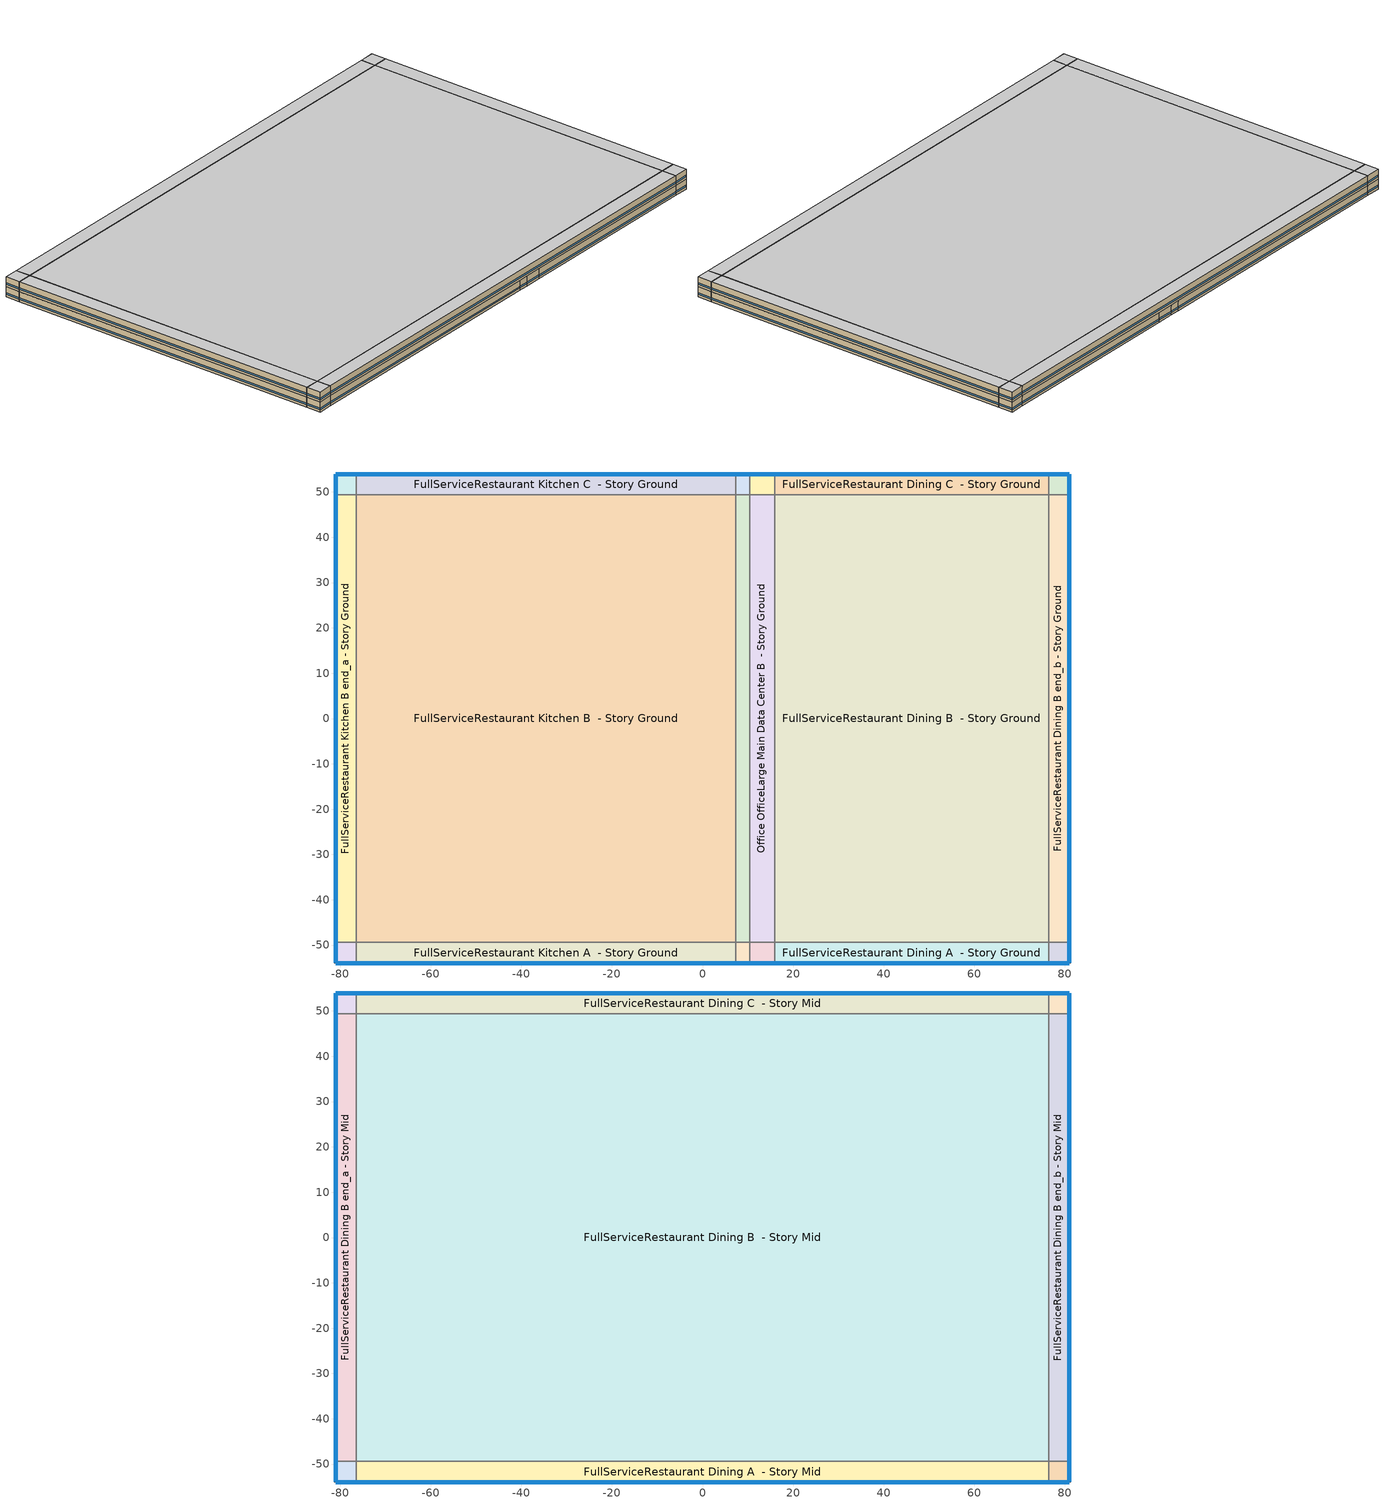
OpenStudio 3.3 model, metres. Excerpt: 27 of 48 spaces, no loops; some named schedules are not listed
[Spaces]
FullServiceRestaurant Kitchen A end_a - Story Ground
 floor ground: -80.94,-53.96 -80.94,-49.39 -76.37,-49.39 -76.37,-53.96 z0
 wall outside: -80.94,-49.39 -80.94,-53.96 -76.37,-53.96 z0:3.05
 wall to FullServiceRestaurant Kitchen B end_a - Story Ground: -76.37,-49.39 -80.94,-49.39 z0:3.05
 wall to FullServiceRestaurant Kitchen A  - Story Ground: -76.37,-53.96 -76.37,-49.39 z0:3.05
 window: -80.94,-49.41 -80.94,-53.93 / -80.91,-53.96 -76.39,-53.96 z0.76:1.22
 ceiling adiabatic (Typical Interior Ceiling): -76.37,-53.96 -76.37,-49.39 -80.94,-49.39 -80.94,-53.96 z3.05
FullServiceRestaurant Kitchen B end_a - Story Ground
 floor ground: -80.94,-49.39 -80.94,49.39 -76.37,49.39 -76.37,-49.39 z0
 wall outside: -80.94,49.39 -80.94,-49.39 z0:3.05
 wall to FullServiceRestaurant Kitchen C end_a - Story Ground: -76.37,49.39 -80.94,49.39 z0:3.05
 wall to FullServiceRestaurant Kitchen B  - Story Ground: -76.37,-49.39 -76.37,49.39 z0:3.05
 window: -80.94,49.36 -80.94,-49.36 z0.76:1.22
 ceiling adiabatic (Typical Interior Ceiling): -76.37,-49.39 -76.37,49.39 -80.94,49.39 -80.94,-49.39 z3.05
FullServiceRestaurant Kitchen C end_a - Story Ground
 floor ground: -80.94,49.39 -80.94,53.96 -76.37,53.96 -76.37,49.39 z0
 wall outside: -76.37,53.96 -80.94,53.96 -80.94,49.39 z0:3.05
 wall to FullServiceRestaurant Kitchen C  - Story Ground: -76.37,49.39 -76.37,53.96 z0:3.05
 window: -76.39,53.96 -80.91,53.96 / -80.94,53.93 -80.94,49.41 z0.76:1.22
 ceiling adiabatic (Typical Interior Ceiling): -76.37,49.39 -76.37,53.96 -80.94,53.96 -80.94,49.39 z3.05
FullServiceRestaurant Kitchen A  - Story Ground
 floor ground: -76.37,-53.96 -76.37,-49.39 7.38,-49.39 7.38,-53.96 z0
 wall outside: -76.37,-53.96 7.38,-53.96 z0:3.05
 wall to FullServiceRestaurant Kitchen B  - Story Ground: 7.38,-49.39 -76.37,-49.39 z0:3.05
 wall to Office OfficeLarge Data Center A  - Story Ground: 7.38,-53.96 7.38,-49.39 z0:3.05
 window: -76.34,-53.96 7.36,-53.96 z0.76:1.22
 ceiling adiabatic (Typical Interior Ceiling): 7.38,-53.96 7.38,-49.39 -76.37,-49.39 -76.37,-53.96 z3.05
FullServiceRestaurant Kitchen B  - Story Ground
 floor ground: -76.37,-49.39 -76.37,49.39 7.38,49.39 7.38,-49.39 z0
 wall to FullServiceRestaurant Kitchen C  - Story Ground: 7.38,49.39 -76.37,49.39 z0:3.05
 wall to Office OfficeLarge Data Center B  - Story Ground: 7.38,-49.39 7.38,49.39 z0:3.05
 ceiling adiabatic (Typical Interior Ceiling): 7.38,-49.39 7.38,49.39 -76.37,49.39 -76.37,-49.39 z3.05
FullServiceRestaurant Kitchen C  - Story Ground
 floor ground: -76.37,49.39 -76.37,53.96 7.38,53.96 7.38,49.39 z0
 wall outside: 7.38,53.96 -76.37,53.96 z0:3.05
 wall to Office OfficeLarge Data Center C  - Story Ground: 7.38,49.39 7.38,53.96 z0:3.05
 window: 7.36,53.96 -76.34,53.96 z0.76:1.22
 ceiling adiabatic (Typical Interior Ceiling): 7.38,49.39 7.38,53.96 -76.37,53.96 -76.37,49.39 z3.05
Office OfficeLarge Data Center A  - Story Ground
 floor ground: 7.38,-53.96 7.38,-49.39 10.43,-49.39 10.43,-53.96 z0
 wall outside: 7.38,-53.96 10.43,-53.96 z0:3.05
 wall to Office OfficeLarge Data Center B  - Story Ground: 10.43,-49.39 7.38,-49.39 z0:3.05
 wall to Office OfficeLarge Main Data Center A  - Story Ground: 10.43,-53.96 10.43,-49.39 z0:3.05
 window: 7.41,-53.96 10.4,-53.96 z0.76:1.23
 ceiling adiabatic (Typical Interior Ceiling): 10.43,-53.96 10.43,-49.39 7.38,-49.39 7.38,-53.96 z3.05
Office OfficeLarge Data Center B  - Story Ground
 floor ground: 7.38,-49.39 7.38,49.39 10.43,49.39 10.43,-49.39 z0
 wall to Office OfficeLarge Data Center C  - Story Ground: 10.43,49.39 7.38,49.39 z0:3.05
 wall to Office OfficeLarge Main Data Center B  - Story Ground: 10.43,-49.39 10.43,49.39 z0:3.05
 ceiling adiabatic (Typical Interior Ceiling): 10.43,-49.39 10.43,49.39 7.38,49.39 7.38,-49.39 z3.05
Office OfficeLarge Data Center C  - Story Ground
 floor ground: 7.38,49.39 7.38,53.96 10.43,53.96 10.43,49.39 z0
 wall outside: 10.43,53.96 7.38,53.96 z0:3.05
 wall to Office OfficeLarge Main Data Center C  - Story Ground: 10.43,49.39 10.43,53.96 z0:3.05
 window: 10.4,53.96 7.41,53.96 z0.76:1.23
 ceiling adiabatic (Typical Interior Ceiling): 10.43,49.39 10.43,53.96 7.38,53.96 7.38,49.39 z3.05
Office OfficeLarge Main Data Center A  - Story Ground
 floor ground: 10.43,-53.96 10.43,-49.39 15.9,-49.39 15.9,-53.96 z0
 wall outside: 10.43,-53.96 15.9,-53.96 z0:3.05
 wall to Office OfficeLarge Main Data Center B  - Story Ground: 15.9,-49.39 10.43,-49.39 z0:3.05
 wall to FullServiceRestaurant Dining A  - Story Ground: 15.9,-53.96 15.9,-49.39 z0:3.05
 window: 10.45,-53.96 15.87,-53.96 z0.76:1.22
 ceiling adiabatic (Typical Interior Ceiling): 15.9,-53.96 15.9,-49.39 10.43,-49.39 10.43,-53.96 z3.05
Office OfficeLarge Main Data Center B  - Story Ground
 floor ground: 10.43,-49.39 10.43,49.39 15.9,49.39 15.9,-49.39 z0
 wall to Office OfficeLarge Main Data Center C  - Story Ground: 15.9,49.39 10.43,49.39 z0:3.05
 wall to FullServiceRestaurant Dining B  - Story Ground: 15.9,-49.39 15.9,49.39 z0:3.05
 ceiling adiabatic (Typical Interior Ceiling): 15.9,-49.39 15.9,49.39 10.43,49.39 10.43,-49.39 z3.05
Office OfficeLarge Main Data Center C  - Story Ground
 floor ground: 10.43,49.39 10.43,53.96 15.9,53.96 15.9,49.39 z0
 wall outside: 15.9,53.96 10.43,53.96 z0:3.05
 wall to FullServiceRestaurant Dining C  - Story Ground: 15.9,49.39 15.9,53.96 z0:3.05
 window: 15.87,53.96 10.45,53.96 z0.76:1.22
 ceiling adiabatic (Typical Interior Ceiling): 15.9,49.39 15.9,53.96 10.43,53.96 10.43,49.39 z3.05
FullServiceRestaurant Dining A  - Story Ground
 floor ground: 15.9,-53.96 15.9,-49.39 76.37,-49.39 76.37,-53.96 z0
 wall outside: 15.9,-53.96 76.37,-53.96 z0:3.05
 wall to FullServiceRestaurant Dining B  - Story Ground: 76.37,-49.39 15.9,-49.39 z0:3.05
 wall to FullServiceRestaurant Dining A end_b - Story Ground: 76.37,-53.96 76.37,-49.39 z0:3.05
 window: 15.92,-53.96 76.34,-53.96 z0.76:1.22
 ceiling adiabatic (Typical Interior Ceiling): 76.37,-53.96 76.37,-49.39 15.9,-49.39 15.9,-53.96 z3.05
FullServiceRestaurant Dining B  - Story Ground
 floor ground: 15.9,-49.39 15.9,49.39 76.37,49.39 76.37,-49.39 z0
 wall to FullServiceRestaurant Dining C  - Story Ground: 76.37,49.39 15.9,49.39 z0:3.05
 wall to FullServiceRestaurant Dining B end_b - Story Ground: 76.37,-49.39 76.37,49.39 z0:3.05
 ceiling adiabatic (Typical Interior Ceiling): 76.37,-49.39 76.37,49.39 15.9,49.39 15.9,-49.39 z3.05
FullServiceRestaurant Dining C  - Story Ground
 floor ground: 15.9,49.39 15.9,53.96 76.37,53.96 76.37,49.39 z0
 wall outside: 76.37,53.96 15.9,53.96 z0:3.05
 wall to FullServiceRestaurant Dining C end_b - Story Ground: 76.37,49.39 76.37,53.96 z0:3.05
 window: 76.34,53.96 15.92,53.96 z0.76:1.22
 ceiling adiabatic (Typical Interior Ceiling): 76.37,49.39 76.37,53.96 15.9,53.96 15.9,49.39 z3.05
FullServiceRestaurant Dining A end_b - Story Ground
 floor ground: 76.37,-53.96 76.37,-49.39 80.94,-49.39 80.94,-53.96 z0
 wall outside: 76.37,-53.96 80.94,-53.96 80.94,-49.39 z0:3.05
 wall to FullServiceRestaurant Dining B end_b - Story Ground: 80.94,-49.39 76.37,-49.39 z0:3.05
 window: 80.94,-53.93 80.94,-49.41 / 76.39,-53.96 80.91,-53.96 z0.76:1.22
 ceiling adiabatic (Typical Interior Ceiling): 80.94,-53.96 80.94,-49.39 76.37,-49.39 76.37,-53.96 z3.05
FullServiceRestaurant Dining B end_b - Story Ground
 floor ground: 76.37,-49.39 76.37,49.39 80.94,49.39 80.94,-49.39 z0
 wall outside: 80.94,-49.39 80.94,49.39 z0:3.05
 wall to FullServiceRestaurant Dining C end_b - Story Ground: 80.94,49.39 76.37,49.39 z0:3.05
 window: 80.94,-49.36 80.94,49.36 z0.76:1.22
 ceiling adiabatic (Typical Interior Ceiling): 80.94,-49.39 80.94,49.39 76.37,49.39 76.37,-49.39 z3.05
FullServiceRestaurant Dining C end_b - Story Ground
 floor ground: 76.37,49.39 76.37,53.96 80.94,53.96 80.94,49.39 z0
 wall outside: 80.94,49.39 80.94,53.96 76.37,53.96 z0:3.05
 window: 80.91,53.96 76.39,53.96 / 80.94,49.41 80.94,53.93 z0.76:1.22
 ceiling adiabatic (Typical Interior Ceiling): 80.94,49.39 80.94,53.96 76.37,53.96 76.37,49.39 z3.05
FullServiceRestaurant Dining A end_a - Story Mid
 floor adiabatic (Typical Interior Floor): -80.94,-53.96 -80.94,-49.39 -76.37,-49.39 -76.37,-53.96 z3.05
 wall outside: -80.94,-49.39 -80.94,-53.96 -76.37,-53.96 z3.05:6.1
 wall to FullServiceRestaurant Dining B end_a - Story Mid: -76.37,-49.39 -80.94,-49.39 z3.05:6.1
 wall to FullServiceRestaurant Dining A  - Story Mid: -76.37,-53.96 -76.37,-49.39 z3.05:6.1
 window: -80.94,-49.41 -80.94,-53.93 / -80.91,-53.96 -76.39,-53.96 z3.81:4.27
 ceiling adiabatic (Typical Interior Ceiling): -76.37,-53.96 -76.37,-49.39 -80.94,-49.39 -80.94,-53.96 z6.1
FullServiceRestaurant Dining B end_a - Story Mid
 floor adiabatic (Typical Interior Floor): -80.94,-49.39 -80.94,49.39 -76.37,49.39 -76.37,-49.39 z3.05
 wall outside: -80.94,49.39 -80.94,-49.39 z3.05:6.1
 wall to FullServiceRestaurant Dining C end_a - Story Mid: -76.37,49.39 -80.94,49.39 z3.05:6.1
 wall to FullServiceRestaurant Dining B  - Story Mid: -76.37,-49.39 -76.37,49.39 z3.05:6.1
 window: -80.94,49.36 -80.94,-49.36 z3.81:4.27
 ceiling adiabatic (Typical Interior Ceiling): -76.37,-49.39 -76.37,49.39 -80.94,49.39 -80.94,-49.39 z6.1
FullServiceRestaurant Dining C end_a - Story Mid
 floor adiabatic (Typical Interior Floor): -80.94,49.39 -80.94,53.96 -76.37,53.96 -76.37,49.39 z3.05
 wall outside: -76.37,53.96 -80.94,53.96 -80.94,49.39 z3.05:6.1
 wall to FullServiceRestaurant Dining C  - Story Mid: -76.37,49.39 -76.37,53.96 z3.05:6.1
 window: -76.39,53.96 -80.91,53.96 / -80.94,53.93 -80.94,49.41 z3.81:4.27
 ceiling adiabatic (Typical Interior Ceiling): -76.37,49.39 -76.37,53.96 -80.94,53.96 -80.94,49.39 z6.1
FullServiceRestaurant Dining A  - Story Mid
 floor adiabatic (Typical Interior Floor): -76.37,-53.96 -76.37,-49.39 76.37,-49.39 76.37,-53.96 z3.05
 wall outside: -76.37,-53.96 76.37,-53.96 z3.05:6.1
 wall to FullServiceRestaurant Dining B  - Story Mid: 76.37,-49.39 -76.37,-49.39 z3.05:6.1
 wall to FullServiceRestaurant Dining A end_b - Story Mid: 76.37,-53.96 76.37,-49.39 z3.05:6.1
 window: -76.34,-53.96 76.34,-53.96 z3.81:4.27
 ceiling adiabatic (Typical Interior Ceiling): 76.37,-53.96 76.37,-49.39 -76.37,-49.39 -76.37,-53.96 z6.1
FullServiceRestaurant Dining B  - Story Mid
 floor adiabatic (Typical Interior Floor): -76.37,-49.39 -76.37,49.39 76.37,49.39 76.37,-49.39 z3.05
 wall to FullServiceRestaurant Dining C  - Story Mid: 76.37,49.39 -76.37,49.39 z3.05:6.1
 wall to FullServiceRestaurant Dining B end_b - Story Mid: 76.37,-49.39 76.37,49.39 z3.05:6.1
 ceiling adiabatic (Typical Interior Ceiling): 76.37,-49.39 76.37,49.39 -76.37,49.39 -76.37,-49.39 z6.1
FullServiceRestaurant Dining C  - Story Mid
 floor adiabatic (Typical Interior Floor): -76.37,49.39 -76.37,53.96 76.37,53.96 76.37,49.39 z3.05
 wall outside: 76.37,53.96 -76.37,53.96 z3.05:6.1
 wall to FullServiceRestaurant Dining C end_b - Story Mid: 76.37,49.39 76.37,53.96 z3.05:6.1
 window: 76.34,53.96 -76.34,53.96 z3.81:4.27
 ceiling adiabatic (Typical Interior Ceiling): 76.37,49.39 76.37,53.96 -76.37,53.96 -76.37,49.39 z6.1
FullServiceRestaurant Dining A end_b - Story Mid
 floor adiabatic (Typical Interior Floor): 76.37,-53.96 76.37,-49.39 80.94,-49.39 80.94,-53.96 z3.05
 wall outside: 76.37,-53.96 80.94,-53.96 80.94,-49.39 z3.05:6.1
 wall to FullServiceRestaurant Dining B end_b - Story Mid: 80.94,-49.39 76.37,-49.39 z3.05:6.1
 window: 76.39,-53.96 80.91,-53.96 / 80.94,-53.93 80.94,-49.41 z3.81:4.27
 ceiling adiabatic (Typical Interior Ceiling): 80.94,-53.96 80.94,-49.39 76.37,-49.39 76.37,-53.96 z6.1
FullServiceRestaurant Dining B end_b - Story Mid
 floor adiabatic (Typical Interior Floor): 76.37,-49.39 76.37,49.39 80.94,49.39 80.94,-49.39 z3.05
 wall outside: 80.94,-49.39 80.94,49.39 z3.05:6.1
 wall to FullServiceRestaurant Dining C end_b - Story Mid: 80.94,49.39 76.37,49.39 z3.05:6.1
 window: 80.94,-49.36 80.94,49.36 z3.81:4.27
 ceiling adiabatic (Typical Interior Ceiling): 80.94,-49.39 80.94,49.39 76.37,49.39 76.37,-49.39 z6.1
FullServiceRestaurant Dining C end_b - Story Mid
 floor adiabatic (Typical Interior Floor): 76.37,49.39 76.37,53.96 80.94,53.96 80.94,49.39 z3.05
 wall outside: 80.94,49.39 80.94,53.96 76.37,53.96 z3.05:6.1
 window: 80.91,53.96 76.39,53.96 / 80.94,49.41 80.94,53.93 z3.81:4.27
 ceiling adiabatic (Typical Interior Ceiling): 80.94,49.39 80.94,53.96 76.37,53.96 76.37,49.39 z6.1
[Site]
Buffalo Niagara Intl Ap_NY_USA: Latitude {deg}=42.93; Longitude {deg}=-78.73; Time Zone {hr}=-5; Elevation {m}=215; Terrain=City
[Site:WaterMainsTemperature]
Calculation Method=Correlation; Annual Average Outdoor Air Temperature {C}=8.96667; Maximum Difference In Monthly Average Outdoor Air Temperatures {deltaC}=26.2
[SizingPeriod:DesignDay] Barometric Pressure {Pa}=98769; Rain Indicator=No; Snow Indicator=No; Day of Month=21; Daylight Saving Time Indicator=No; Humidity Condition Type=Wetbulb; Dry-Bulb Temperature Range Modifier Type=DefaultMultipliers
Name | Maximum Dry-Bulb Temperature {C} | Daily Dry-Bulb Temperature Range {deltaC} | Wind Speed {m/s} | Wind Direction {deg} | Month | Day Type | Wetbulb or DewPoint at Maximum Dry-Bulb {C} | Solar Model Indicator | ASHRAE Clear Sky Optical Depth for Beam Irradiance | ASHRAE Clear Sky Optical Depth for Diffuse Irradiance | Sky Clearness
Buffalo Niagara Intl Ap Ann Clg .4% Condns DB=>MWB 1 | 30.3 | 9.3 | 5.7 | 240 | 7 | SummerDesignDay | 21.8 | ASHRAETau | 0.462 | 2.001
Buffalo Niagara Intl Ap Ann Clg .4% Condns WB=>MDB 1 | 27.8 | 9.3 | 5.7 | 240 | 7 | SummerDesignDay | 23.8 | ASHRAETau | 0.462 | 2.001
Buffalo Niagara Intl Ap Ann Htg 99.6% Condns DB 1 | -16.3 | 0 | 5.1 | 270 | 1 | WinterDesignDay | -16.3 | ASHRAEClearSky |  |  | 0
[ClimateZones]
Climate Zone Institution Name 1=ASHRAE; Climate Zone Document Name 1=ANSI/ASHRAE Standard 169; Climate Zone Document Year 1=2006; Climate Zone Value 1=6A
[Building]
90.1-2013|LargeOffice|FullServiceRestaurant: Default Construction Set=Res 90.1-2013 - Office - ASHRAE 169-2013-6A; Standards Building Type=Office
[Site:GroundTemperature:FCfactorMethod]
January Ground Temperature {C}=7.4; February Ground Temperature {C}=-0; March Ground Temperature {C}=-7.6; April Ground Temperature {C}=-12.6; May Ground Temperature {C}=-7.7; June Ground Temperature {C}=0.3; July Ground Temperature {C}=7; August Ground Temperature {C}=14.2; September Ground Temperature {C}=19.2; October Ground Temperature {C}=20.9; November Ground Temperature {C}=20; December Ground Temperature {C}=15.4
[DefaultConstructionSet]
Res 90.1-2013 - Office - ASHRAE 169-2013-6A: Default Exterior Surface Constructions=Default Surface Constructions 1; Default Interior Surface Constructions=Default Surface Constructions 2; Default Ground Contact Surface Constructions=Default Surface Constructions 3; Default Exterior SubSurface Constructions=Default Sub Surface Constructions 1; Default Interior SubSurface Constructions=Default Sub Surface Constructions 2; Interior Partition Construction=Typical Interior Partition
[DefaultSurfaceConstructions]
Name | Floor Construction | Wall Construction | Roof Ceiling Construction
Default Surface Constructions 1 | Typical Insulated Exterior Mass Floor R-19.61 | Typical Insulated Exterior Mass Wall R-12.5 | Typical IEAD Roof R-31.25
Default Surface Constructions 2 | Typical Interior Floor | Typical Interior Wall | Typical Interior Ceiling
Default Surface Constructions 3 | Typical Insulated Carpeted 8in Slab Floor | Typical Insulated Basement Mass Wall
[Construction]
Typical Insulated Exterior Mass Floor R-19.61: Typical Insulation R-17.04, 4 in. Normalweight Concrete Floor, Typical Carpet Pad
Typical Insulated Exterior Mass Wall R-12.5: 1IN Stucco, 8IN CONCRETE HW RefBldg, Typical Insulation R-10.11, 1/2IN Gypsum
Typical IEAD Roof R-31.25: Roof Membrane, Typical Insulation R-30.13, Metal Roof Surface
Typical Interior Floor: 100mm Normalweight concrete floor, CP02 CARPET PAD
Typical Interior Wall: G01 13mm gypsum board, G01 13mm gypsum board
Typical Interior Ceiling: CP02 CARPET PAD, 100mm Normalweight concrete floor
Typical Insulated Carpeted 8in Slab Floor: 8 in. Normalweight Concrete Floor, Typical Carpet Pad
Typical Insulated Basement Mass Wall: 8 in. Concrete Block Basement Wall
U 0.48 SHGC 0.40 Dbl Ref-D Clr 6mm/13mm: REF D CLEAR 6MM, AIR 13MM, CLEAR 6MM
Typical Insulated Metal Door R-2.0: F08 Metal surface, Typical Insulation R-1.15
U 0.44 SHGC 0.26 Dbl Ref-B-H Clr 6mm/13mm Air: REF B CLEAR HI 6MM, AIR 13MM, CLEAR 6MM
Typical Overhead Door R-2.0: Typical Insulation R-1.15 1
Window_U_0.50_SHGC_0.40_Skylight_Frame_Width_0.430_in: Glass_2052_LayerAvg, Gap_1_W_0_0038, Glass_2027F_LayerAvg
Typical Interior Window: Clear 3mm
Typical Interior Door; Typical Interior Partition: G05 25mm wood
InteriorFurnishings 1: Std Wood 6inch 1
[Material:NoMass] Roughness=Smooth; Thermal Absorptance=0.9; Solar Absorptance=0.7
Name | Thermal Resistance {m2-K/W} | Visible Absorptance
Typical Insulation R-17.04 | 3.00072 | 0.7
Typical Carpet Pad; CP02 CARPET PAD | 0.21648 | 0.8
Typical Insulation R-10.11 | 1.78074 | 0.7
Typical Insulation R-30.13 | 5.30668 | 0.7
Typical Insulation R-1.15 | 0.202509 | 0.7
Typical Insulation R-1.15 1 | 0.202527 | 0.7
[Material] Thermal Absorptance=0.9
Name | Roughness | Thickness {m} | Conductivity {W/m-K} | Density {kg/m3} | Specific Heat {J/kg-K} | Solar Absorptance | Visible Absorptance
4 in. Normalweight Concrete Floor | MediumRough | 0.1016 | 2.31 | 2322 | 832 | 0.7 | 0.7
1IN Stucco | Smooth | 0.0253 | 0.6918 | 1858 | 837 | 0.7 | 0.92
8IN CONCRETE HW RefBldg | Rough | 0.2032 | 1.311 | 2240 | 836.8 | 0.7 | 0.7
1/2IN Gypsum | Smooth | 0.0127 | 0.16 | 784.9 | 830 | 0.4 | 0.4
Roof Membrane | VeryRough | 0.0095 | 0.16 | 1121.29 | 1460 | 0.7 | 0.7
Metal Roof Surface; F08 Metal surface | Smooth | 0.0008 | 45.28 | 7824 | 500 | 0.7 | 0.7
100mm Normalweight concrete floor | MediumRough | 0.1016 | 2.31045 | 2322 | 832.557 | 0.7 | 0.7
G01 13mm gypsum board | Smooth | 0.0127 | 0.160031 | 800.001 | 1090.73 | 0.7 | 0.5
8 in. Normalweight Concrete Floor | MediumRough | 0.2032 | 2.31 | 2322 | 832 | 0.7 | 0.7
8 in. Concrete Block Basement Wall | MediumRough | 0.2032 | 1.326 | 1842 | 912 | 0.7 | 0.7
G05 25mm wood | MediumSmooth | 0.0254 | 0.15 | 608 | 1630 | 0.5 | 0.5
Std Wood 6inch 1 | MediumSmooth | 0.15 | 0.12 | 540 | 1210 | 0.7 | 0.7
[DefaultSubSurfaceConstructions]
Name | Fixed Window Construction | Operable Window Construction | Door Construction | Glass Door Construction | Overhead Door Construction | Skylight Construction | Tubular Daylight Dome Construction | Tubular Daylight Diffuser Construction
Default Sub Surface Constructions 1 | U 0.48 SHGC 0.40 Dbl Ref-D Clr 6mm/13mm | U 0.48 SHGC 0.40 Dbl Ref-D Clr 6mm/13mm | Typical Insulated Metal Door R-2.0 | U 0.44 SHGC 0.26 Dbl Ref-B-H Clr 6mm/13mm Air | Typical Overhead Door R-2.0 | Window_U_0.50_SHGC_0.40_Skylight_Frame_Width_0.430_in | Typical Interior Window | Typical Interior Window
Default Sub Surface Constructions 2 | Typical Interior Window | Typical Interior Window | Typical Interior Door
[WindowMaterial:Glazing] Optical Data Type=SpectralAverage; Infrared Transmittance at Normal Incidence=0; Dirt Correction Factor for Solar and Visible Transmittance=1; Solar Diffusing=No
Name | Thickness {m} | Solar Transmittance at Normal Incidence | Front Side Solar Reflectance at Normal Incidence | Back Side Solar Reflectance at Normal Incidence | Visible Transmittance at Normal Incidence | Front Side Visible Reflectance at Normal Incidence | Back Side Visible Reflectance at Normal Incidence | Front Side Infrared Hemispherical Emissivity | Back Side Infrared Hemispherical Emissivity | Conductivity {W/m-K}
REF D CLEAR 6MM | 0.006 | 0.429 | 0.308 | 0.379 | 0.334 | 0.453 | 0.505 | 0.84 | 0.82 | 0.9
CLEAR 6MM | 0.006 | 0.775 | 0.071 | 0.071 | 0.881 | 0.08 | 0.08 | 0.84 | 0.84 | 0.9
REF B CLEAR HI 6MM | 0.006 | 0.24 | 0.16 | 0.32 | 0.3 | 0.16 | 0.29 | 0.84 | 0.6 | 0.9
Glass_2052_LayerAvg | 0.00837 | 0.507767 | 0.054228 | 0.0544931 | 0.586833 | 0.05805 | 0.058397 | 0.84 | 0.84 | 1
Glass_2027F_LayerAvg | 0.004 | 0.369744 | 0.470069 | 0.340935 | 0.765222 | 0.0546 | 0.073741 | 0.03675 | 0.84 | 1
Clear 3mm | 0.003 | 0.837 | 0.075 | 0.075 | 0.898 | 0.081 | 0.081 | 0.84 | 0.84 | 0.9
[WindowMaterial:Gas] Gas Type=Air
Name | Thickness {m}
AIR 13MM | 0.0127
Gap_1_W_0_0038 | 0.0038
[SpaceType]
Name | Default Schedule Set | Design Specification Outdoor Air Object | Standards Building Type | Standards Space Type
Office OfficeLarge Data Center - 90.1-2013 | Office OfficeLarge Data Center Schedule Set | Office OfficeLarge Data Center Ventilation | Office | OfficeLarge Data Center
Office OfficeLarge Main Data Center - 90.1-2013 | Office OfficeLarge Main Data Center Schedule Set | Office OfficeLarge Main Data Center Ventilation | Office | OfficeLarge Main Data Center
FullServiceRestaurant Kitchen - 90.1-2013 | FullServiceRestaurant Kitchen Schedule Set | FullServiceRestaurant Kitchen Ventilation | FullServiceRestaurant | Kitchen
FullServiceRestaurant Dining - 90.1-2013 | FullServiceRestaurant Dining Schedule Set | FullServiceRestaurant Dining Ventilation | FullServiceRestaurant | Dining
[BuildingStory] Nominal Floor to Floor Height {m}=3.048
Name | Nominal Z Coordinate {m}
Story Ground | 0
Story Mid | 3.048
[Space]
Name | Space Type | Building Story | Thermal Zone
FullServiceRestaurant Kitchen A end_a - Story Ground | FullServiceRestaurant Kitchen - 90.1-2013 | Story Ground | Zone FullServiceRestaurant Kitchen A end_a - Story Ground
FullServiceRestaurant Kitchen B end_a - Story Ground | FullServiceRestaurant Kitchen - 90.1-2013 | Story Ground | Zone FullServiceRestaurant Kitchen B end_a - Story Ground
FullServiceRestaurant Kitchen C end_a - Story Ground | FullServiceRestaurant Kitchen - 90.1-2013 | Story Ground | Zone FullServiceRestaurant Kitchen C end_a - Story Ground
FullServiceRestaurant Kitchen A  - Story Ground | FullServiceRestaurant Kitchen - 90.1-2013 | Story Ground | Zone FullServiceRestaurant Kitchen A  - Story Ground
FullServiceRestaurant Kitchen B  - Story Ground | FullServiceRestaurant Kitchen - 90.1-2013 | Story Ground | Zone FullServiceRestaurant Kitchen B  - Story Ground
FullServiceRestaurant Kitchen C  - Story Ground | FullServiceRestaurant Kitchen - 90.1-2013 | Story Ground | Zone FullServiceRestaurant Kitchen C  - Story Ground
Office OfficeLarge Data Center A  - Story Ground | Office OfficeLarge Data Center - 90.1-2013 | Story Ground | Zone Office OfficeLarge Data Center A  - Story Ground
Office OfficeLarge Data Center B  - Story Ground | Office OfficeLarge Data Center - 90.1-2013 | Story Ground | Zone Office OfficeLarge Data Center B  - Story Ground
Office OfficeLarge Data Center C  - Story Ground | Office OfficeLarge Data Center - 90.1-2013 | Story Ground | Zone Office OfficeLarge Data Center C  - Story Ground
Office OfficeLarge Main Data Center A  - Story Ground | Office OfficeLarge Main Data Center - 90.1-2013 | Story Ground | Zone Office OfficeLarge Main Data Center A  - Story Ground
Office OfficeLarge Main Data Center B  - Story Ground | Office OfficeLarge Main Data Center - 90.1-2013 | Story Ground | Zone Office OfficeLarge Main Data Center B  - Story Ground
Office OfficeLarge Main Data Center C  - Story Ground | Office OfficeLarge Main Data Center - 90.1-2013 | Story Ground | Zone Office OfficeLarge Main Data Center C  - Story Ground
FullServiceRestaurant Dining A  - Story Ground | FullServiceRestaurant Dining - 90.1-2013 | Story Ground | Zone FullServiceRestaurant Dining A  - Story Ground
FullServiceRestaurant Dining B  - Story Ground | FullServiceRestaurant Dining - 90.1-2013 | Story Ground | Zone FullServiceRestaurant Dining B  - Story Ground
FullServiceRestaurant Dining C  - Story Ground | FullServiceRestaurant Dining - 90.1-2013 | Story Ground | Zone FullServiceRestaurant Dining C  - Story Ground
FullServiceRestaurant Dining A end_b - Story Ground | FullServiceRestaurant Dining - 90.1-2013 | Story Ground | Zone FullServiceRestaurant Dining A end_b - Story Ground
FullServiceRestaurant Dining B end_b - Story Ground | FullServiceRestaurant Dining - 90.1-2013 | Story Ground | Zone FullServiceRestaurant Dining B end_b - Story Ground
FullServiceRestaurant Dining C end_b - Story Ground | FullServiceRestaurant Dining - 90.1-2013 | Story Ground | Zone FullServiceRestaurant Dining C end_b - Story Ground
FullServiceRestaurant Dining A end_a - Story Mid | FullServiceRestaurant Dining - 90.1-2013 | Story Mid | Zone FullServiceRestaurant Dining A end_a - Story Mid
FullServiceRestaurant Dining B end_a - Story Mid | FullServiceRestaurant Dining - 90.1-2013 | Story Mid | Zone FullServiceRestaurant Dining B end_a - Story Mid
FullServiceRestaurant Dining C end_a - Story Mid | FullServiceRestaurant Dining - 90.1-2013 | Story Mid | Zone FullServiceRestaurant Dining C end_a - Story Mid
FullServiceRestaurant Dining A  - Story Mid | FullServiceRestaurant Dining - 90.1-2013 | Story Mid | Zone FullServiceRestaurant Dining A  - Story Mid
FullServiceRestaurant Dining B  - Story Mid | FullServiceRestaurant Dining - 90.1-2013 | Story Mid | Zone FullServiceRestaurant Dining B  - Story Mid
FullServiceRestaurant Dining C  - Story Mid | FullServiceRestaurant Dining - 90.1-2013 | Story Mid | Zone FullServiceRestaurant Dining C  - Story Mid
FullServiceRestaurant Dining A end_b - Story Mid | FullServiceRestaurant Dining - 90.1-2013 | Story Mid | Zone FullServiceRestaurant Dining A end_b - Story Mid
FullServiceRestaurant Dining B end_b - Story Mid | FullServiceRestaurant Dining - 90.1-2013 | Story Mid | Zone FullServiceRestaurant Dining B end_b - Story Mid
FullServiceRestaurant Dining C end_b - Story Mid | FullServiceRestaurant Dining - 90.1-2013 | Story Mid | Zone FullServiceRestaurant Dining C end_b - Story Mid
[ThermalZone] Multiplier=1; Use Ideal Air Loads=No
Name | Thermostat | Primary Daylighting Control | Fraction of Zone Controlled by Primary Daylighting Control | Secondary Daylighting Control | Fraction of Zone Controlled by Secondary Daylighting Control
Zone FullServiceRestaurant Kitchen A end_a - Story Ground | FullServiceRestaurant Kitchen - 90.1-2013 Thermostat 1
Zone FullServiceRestaurant Kitchen B end_a - Story Ground | FullServiceRestaurant Kitchen - 90.1-2013 Thermostat 3 | FullServiceRestaurant Kitchen B end_a - Story Ground Daylt Sensor 1 | 0.267 | FullServiceRestaurant Kitchen B end_a - Story Ground Daylt Sensor 2 | 0.267
Zone FullServiceRestaurant Kitchen C end_a - Story Ground | FullServiceRestaurant Kitchen - 90.1-2013 Thermostat 5
Zone FullServiceRestaurant Kitchen A  - Story Ground | FullServiceRestaurant Kitchen - 90.1-2013 Thermostat | FullServiceRestaurant Kitchen A  - Story Ground Daylt Sensor 1 | 0.267 | FullServiceRestaurant Kitchen A  - Story Ground Daylt Sensor 2 | 0.267
Zone FullServiceRestaurant Kitchen B  - Story Ground | FullServiceRestaurant Kitchen - 90.1-2013 Thermostat 2
Zone FullServiceRestaurant Kitchen C  - Story Ground | FullServiceRestaurant Kitchen - 90.1-2013 Thermostat 4 | FullServiceRestaurant Kitchen C  - Story Ground Daylt Sensor 1 | 0.267 | FullServiceRestaurant Kitchen C  - Story Ground Daylt Sensor 2 | 0.267
Zone Office OfficeLarge Data Center A  - Story Ground | Office OfficeLarge Data Center - 90.1-2013 Thermostat
Zone Office OfficeLarge Data Center B  - Story Ground | Office OfficeLarge Data Center - 90.1-2013 Thermostat 1
Zone Office OfficeLarge Data Center C  - Story Ground | Office OfficeLarge Data Center - 90.1-2013 Thermostat 2
Zone Office OfficeLarge Main Data Center A  - Story Ground | Office OfficeLarge Main Data Center - 90.1-2013 Thermostat
Zone Office OfficeLarge Main Data Center B  - Story Ground | Office OfficeLarge Main Data Center - 90.1-2013 Thermostat 1
Zone Office OfficeLarge Main Data Center C  - Story Ground | Office OfficeLarge Main Data Center - 90.1-2013 Thermostat 2
Zone FullServiceRestaurant Dining A  - Story Ground | FullServiceRestaurant Dining - 90.1-2013 Thermostat | FullServiceRestaurant Dining A  - Story Ground Daylt Sensor 1 | 0.267 | FullServiceRestaurant Dining A  - Story Ground Daylt Sensor 2 | 0.267
Zone FullServiceRestaurant Dining B  - Story Ground | FullServiceRestaurant Dining - 90.1-2013 Thermostat 7
Zone FullServiceRestaurant Dining C  - Story Ground | FullServiceRestaurant Dining - 90.1-2013 Thermostat 14 | FullServiceRestaurant Dining C  - Story Ground Daylt Sensor 1 | 0.267 | FullServiceRestaurant Dining C  - Story Ground Daylt Sensor 2 | 0.267
Zone FullServiceRestaurant Dining A end_b - Story Ground | FullServiceRestaurant Dining - 90.1-2013 Thermostat 4
Zone FullServiceRestaurant Dining B end_b - Story Ground | FullServiceRestaurant Dining - 90.1-2013 Thermostat 11 | FullServiceRestaurant Dining B end_b - Story Ground Daylt Sensor 1 | 0.267 | FullServiceRestaurant Dining B end_b - Story Ground Daylt Sensor 2 | 0.267
Zone FullServiceRestaurant Dining C end_b - Story Ground | FullServiceRestaurant Dining - 90.1-2013 Thermostat 18
Zone FullServiceRestaurant Dining A end_a - Story Mid | FullServiceRestaurant Dining - 90.1-2013 Thermostat 3
Zone FullServiceRestaurant Dining B end_a - Story Mid | FullServiceRestaurant Dining - 90.1-2013 Thermostat 10 | FullServiceRestaurant Dining B end_a - Story Mid Daylt Sensor 1 | 0.267 | FullServiceRestaurant Dining B end_a - Story Mid Daylt Sensor 2 | 0.267
Zone FullServiceRestaurant Dining C end_a - Story Mid | FullServiceRestaurant Dining - 90.1-2013 Thermostat 17
Zone FullServiceRestaurant Dining A  - Story Mid | FullServiceRestaurant Dining - 90.1-2013 Thermostat 1 | FullServiceRestaurant Dining A  - Story Mid Daylt Sensor 1 | 0.267 | FullServiceRestaurant Dining A  - Story Mid Daylt Sensor 2 | 0.267
Zone FullServiceRestaurant Dining B  - Story Mid | FullServiceRestaurant Dining - 90.1-2013 Thermostat 8
Zone FullServiceRestaurant Dining C  - Story Mid | FullServiceRestaurant Dining - 90.1-2013 Thermostat 15 | FullServiceRestaurant Dining C  - Story Mid Daylt Sensor 1 | 0.267 | FullServiceRestaurant Dining C  - Story Mid Daylt Sensor 2 | 0.267
Zone FullServiceRestaurant Dining A end_b - Story Mid | FullServiceRestaurant Dining - 90.1-2013 Thermostat 5
Zone FullServiceRestaurant Dining B end_b - Story Mid | FullServiceRestaurant Dining - 90.1-2013 Thermostat 12 | FullServiceRestaurant Dining B end_b - Story Mid Daylt Sensor 1 | 0.267 | FullServiceRestaurant Dining B end_b - Story Mid Daylt Sensor 2 | 0.267
Zone FullServiceRestaurant Dining C end_b - Story Mid | FullServiceRestaurant Dining - 90.1-2013 Thermostat 19
[People:Definition] Number of People Calculation Method=People/Area; Fraction Radiant=0.3; Enable ASHRAE 55 Comfort Warnings=Yes; Mean Radiant Temperature Calculation Type=ZoneAveraged; Thermal Comfort Model Type 1=Fanger
Name | People per Space Floor Area {person/m2}
FullServiceRestaurant Dining People Definition | 0.753474
FullServiceRestaurant Kitchen People Definition | 0.0538196
[People] Work Efficiency Schedule=Work Efficiency Schedule; Clothing Insulation Schedule=Clothing Schedule; Air Velocity Schedule=Air Velocity Schedule; Multiplier=1
Name | People Definition | Space or SpaceType
FullServiceRestaurant Dining People | FullServiceRestaurant Dining People Definition | FullServiceRestaurant Dining - 90.1-2013
FullServiceRestaurant Kitchen People | FullServiceRestaurant Kitchen People Definition | FullServiceRestaurant Kitchen - 90.1-2013
[Lights:Definition] Design Level Calculation Method=Watts/Area; Fraction Radiant=0.7; Fraction Visible=0.2; Return Air Fraction=0
Name | Watts per Space Floor Area {W/m2}
FullServiceRestaurant Dining Lights Definition | 9.57988
FullServiceRestaurant Kitchen Lights Definition | 13.0243
Office OfficeLarge Data Center Lights Definition; Office OfficeLarge Main Data Center Lights Definition | 8.82641
[Lights] Fraction Replaceable=1
Name | Lights Definition | Space or SpaceType
FullServiceRestaurant Dining Lights | FullServiceRestaurant Dining Lights Definition | FullServiceRestaurant Dining - 90.1-2013
FullServiceRestaurant Kitchen Lights | FullServiceRestaurant Kitchen Lights Definition | FullServiceRestaurant Kitchen - 90.1-2013
Office OfficeLarge Data Center Lights | Office OfficeLarge Data Center Lights Definition | Office OfficeLarge Data Center - 90.1-2013
Office OfficeLarge Main Data Center Lights | Office OfficeLarge Main Data Center Lights Definition | Office OfficeLarge Main Data Center - 90.1-2013
[ElectricEquipment:Definition]
Name | Design Level Calculation Method | Watts per Space Floor Area {W/m2} | Fraction Latent | Fraction Radiant | Fraction Lost | Design Level {W}
FullServiceRestaurant Dining Elec Equip Definition | Watts/Area | 64.9279 | 0.25 | 0.3 | 0
FullServiceRestaurant Kitchen Elec Equip Definition | Watts/Area | 403.97 | 0.25 | 0.3 | 0.2
Office OfficeLarge Data Center Elec Equip Definition | Watts/Area | 215.278 | 0 | 0.5 | 0
Office OfficeLarge Main Data Center Elec Equip Definition | Watts/Area | 484.376 | 0 | 0.5 | 0
Elevator Lift Motor | EquipmentLevel |  | 0 | 0 | 1 | 16055
Elevator Fan | EquipmentLevel |  |  | 0.5 |  | 30.9576
Elevator Lights | EquipmentLevel |  |  | 0.5 |  | 32.3486
[ElectricEquipment]
Name | Electric Equipment Definition | Space or SpaceType | Schedule | Multiplier
FullServiceRestaurant Dining Elec Equip | FullServiceRestaurant Dining Elec Equip Definition | FullServiceRestaurant Dining - 90.1-2013
FullServiceRestaurant Kitchen Elec Equip | FullServiceRestaurant Kitchen Elec Equip Definition | FullServiceRestaurant Kitchen - 90.1-2013
Office OfficeLarge Data Center Elec Equip | Office OfficeLarge Data Center Elec Equip Definition | Office OfficeLarge Data Center - 90.1-2013
Office OfficeLarge Main Data Center Elec Equip | Office OfficeLarge Main Data Center Elec Equip Definition | Office OfficeLarge Main Data Center - 90.1-2013
35 Elevator Lift Motors | Elevator Lift Motor | FullServiceRestaurant Kitchen B  - Story Ground | Elevator Schedule 1 | 35
35 Elevator Fans | Elevator Fan | FullServiceRestaurant Kitchen B  - Story Ground | Elevator Schedule 3 | 35
35 Elevator Lights | Elevator Lights | FullServiceRestaurant Kitchen B  - Story Ground | Elevator Schedule 2 | 35
[DesignSpecification:OutdoorAir]
Name | Outdoor Air Method | Outdoor Air Flow per Person {m3/s-person} | Outdoor Air Flow per Floor Area {m3/s-m2} | Outdoor Air Flow Air Changes per Hour {1/hr}
FullServiceRestaurant Dining Ventilation; FullServiceRestaurant Kitchen Ventilation | Sum | 0.00353961 | 0.0009144
Office OfficeLarge Data Center Ventilation; Office OfficeLarge Main Data Center Ventilation |  | 0 | 0 | 0
[DefaultScheduleSet]
Name | Number of People Schedule | People Activity Level Schedule | Lighting Schedule | Electric Equipment Schedule | Infiltration Schedule | Gas Equipment Schedule
FullServiceRestaurant Dining Schedule Set | RestaurantSitDown BLDG_OCC_SCH | RestaurantSitDown ACTIVITY_SCH | RestaurantSitDown BLDG_LIGHT_DINING_SCH_2013 | RestaurantSitDown BLDG_EQUIP_SCH | RestaurantSitDown INFIL_HALF_ON_SCH
FullServiceRestaurant Kitchen Schedule Set | RestaurantSitDown BLDG_OCC_SCH | RestaurantSitDown ACTIVITY_SCH | RestaurantSitDown BLDG_LIGHT_KITCHEN_SCH_2010_2013 | RestaurantSitDown BLDG_EQUIP_SCH | RestaurantSitDown INFIL_HALF_ON_SCH | RestaurantSitDown Rest_GAS_EQUIP_SCH
Office OfficeLarge Data Center Schedule Set; Office OfficeLarge Main Data Center Schedule Set |  |  | OfficeLarge BLDG_LIGHT_SCH_2013 | DataCenter_EQUIP_SCH
[GasEquipment:Definition]
FullServiceRestaurant Kitchen Gas Equip Definition: Design Level Calculation Method=Watts/Area; Watts per Space Floor Area {W/m2}=649.246; Fraction Latent=0.1; Fraction Radiant=0.2; Fraction Lost=0.7
[GasEquipment]
FullServiceRestaurant Kitchen Gas Equip: Gas Equipment Definition=FullServiceRestaurant Kitchen Gas Equip Definition; Space or SpaceType=FullServiceRestaurant Kitchen - 90.1-2013
[SpaceInfiltration:DesignFlowRate] Schedule=Always On Discrete; Design Flow Rate Calculation Method=Flow/ExteriorArea; Flow per Exterior Surface Area {m3/s-m2}=0.000569573; Constant Term Coefficient=0; Temperature Term Coefficient=0; Velocity Term Coefficient=0.224; Velocity Squared Term Coefficient=0
Name | Space or SpaceType
FullServiceRestaurant Dining A  - Story Ground Infiltration | FullServiceRestaurant Dining A  - Story Ground
FullServiceRestaurant Dining A  - Story Mid Infiltration | FullServiceRestaurant Dining A  - Story Mid
FullServiceRestaurant Dining A end_a - Story Mid Infiltration | FullServiceRestaurant Dining A end_a - Story Mid
FullServiceRestaurant Dining A end_b - Story Ground Infiltration | FullServiceRestaurant Dining A end_b - Story Ground
FullServiceRestaurant Dining A end_b - Story Mid Infiltration | FullServiceRestaurant Dining A end_b - Story Mid
FullServiceRestaurant Dining B end_a - Story Mid Infiltration | FullServiceRestaurant Dining B end_a - Story Mid
FullServiceRestaurant Dining B end_b - Story Ground Infiltration | FullServiceRestaurant Dining B end_b - Story Ground
FullServiceRestaurant Dining B end_b - Story Mid Infiltration | FullServiceRestaurant Dining B end_b - Story Mid
FullServiceRestaurant Dining C  - Story Ground Infiltration | FullServiceRestaurant Dining C  - Story Ground
FullServiceRestaurant Dining C  - Story Mid Infiltration | FullServiceRestaurant Dining C  - Story Mid
FullServiceRestaurant Dining C end_a - Story Mid Infiltration | FullServiceRestaurant Dining C end_a - Story Mid
FullServiceRestaurant Dining C end_b - Story Ground Infiltration | FullServiceRestaurant Dining C end_b - Story Ground
FullServiceRestaurant Dining C end_b - Story Mid Infiltration | FullServiceRestaurant Dining C end_b - Story Mid
FullServiceRestaurant Kitchen A  - Story Ground Infiltration | FullServiceRestaurant Kitchen A  - Story Ground
FullServiceRestaurant Kitchen A end_a - Story Ground Infiltration | FullServiceRestaurant Kitchen A end_a - Story Ground
FullServiceRestaurant Kitchen B end_a - Story Ground Infiltration | FullServiceRestaurant Kitchen B end_a - Story Ground
FullServiceRestaurant Kitchen C  - Story Ground Infiltration | FullServiceRestaurant Kitchen C  - Story Ground
FullServiceRestaurant Kitchen C end_a - Story Ground Infiltration | FullServiceRestaurant Kitchen C end_a - Story Ground
[Exterior:Lights:Definition]
Name | Design Level {W}
Parking Areas and Drives Def (W/ft^2) | 0.1
Building Facades Def (W/ft^2) | 0.15
Main Entries Def (W/ft) | 30
Other Doors Def (W/ft) | 20
[Exterior:Lights] Control Option=AstronomicalClock
Name | Exterior Lights Definition | Schedule | Multiplier
Parking Areas and Drives | Parking Areas and Drives Def (W/ft^2) | Schedule Ruleset 2 | 1.76885e+06
Building Facades | Building Facades Def (W/ft^2) | Schedule Ruleset 1 | 17703.4
Main Entries | Main Entries Def (W/ft) | Schedule Ruleset 2 | 75.2184
Other Doors | Other Doors Def (W/ft) | Schedule Ruleset 2 | 225.6552
[Daylighting:Control] Position Z-Coordinate {m}=0.762; Lighting Control Type=Stepped; Minimum Input Power Fraction for Continuous Dimming Control=0.3; Minimum Light Output Fraction for Continuous Dimming Control=0.2; Number of Stepped Control Steps=3; Probability Lighting will be Reset When Needed in Manual Stepped Control=1; Maximum Allowable Discomfort Glare Index=22
Name | Space | Position X-Coordinate {m} | Position Y-Coordinate {m} | Illuminance Setpoint {lux}
FullServiceRestaurant Dining A  - Story Ground Daylt Sensor 1 | FullServiceRestaurant Dining A  - Story Ground | 30.2357 | 0.804926 | 215
FullServiceRestaurant Dining A  - Story Ground Daylt Sensor 2 | FullServiceRestaurant Dining A  - Story Ground | 30.2357 | 1.62205 | 215
FullServiceRestaurant Dining A  - Story Mid Daylt Sensor 1 | FullServiceRestaurant Dining A  - Story Mid | 76.3679 | 0.804772 | 215
FullServiceRestaurant Dining A  - Story Mid Daylt Sensor 2 | FullServiceRestaurant Dining A  - Story Mid | 76.3679 | 1.62174 | 215
FullServiceRestaurant Dining B end_a - Story Mid Daylt Sensor 1 | FullServiceRestaurant Dining B end_a - Story Mid | 0.804827 | 49.3879 | 215
FullServiceRestaurant Dining B end_a - Story Mid Daylt Sensor 2 | FullServiceRestaurant Dining B end_a - Story Mid | 1.62185 | 49.3879 | 215
FullServiceRestaurant Dining B end_b - Story Ground Daylt Sensor 1 | FullServiceRestaurant Dining B end_b - Story Ground | 3.76717 | 49.3879 | 215
FullServiceRestaurant Dining B end_b - Story Ground Daylt Sensor 2 | FullServiceRestaurant Dining B end_b - Story Ground | 2.95015 | 49.3879 | 215
FullServiceRestaurant Dining B end_b - Story Mid Daylt Sensor 1 | FullServiceRestaurant Dining B end_b - Story Mid | 3.76717 | 49.3879 | 215
FullServiceRestaurant Dining B end_b - Story Mid Daylt Sensor 2 | FullServiceRestaurant Dining B end_b - Story Mid | 2.95015 | 49.3879 | 215
FullServiceRestaurant Dining C  - Story Ground Daylt Sensor 1 | FullServiceRestaurant Dining C  - Story Ground | 30.2357 | 3.76707 | 215
FullServiceRestaurant Dining C  - Story Ground Daylt Sensor 2 | FullServiceRestaurant Dining C  - Story Ground | 30.2357 | 2.94995 | 215
FullServiceRestaurant Dining C  - Story Mid Daylt Sensor 1 | FullServiceRestaurant Dining C  - Story Mid | 76.3679 | 3.76723 | 215
FullServiceRestaurant Dining C  - Story Mid Daylt Sensor 2 | FullServiceRestaurant Dining C  - Story Mid | 76.3679 | 2.95026 | 215
FullServiceRestaurant Kitchen A  - Story Ground Daylt Sensor 1 | FullServiceRestaurant Kitchen A  - Story Ground | 41.8748 | 0.804855 | 375
FullServiceRestaurant Kitchen A  - Story Ground Daylt Sensor 2 | FullServiceRestaurant Kitchen A  - Story Ground | 41.8748 | 1.62191 | 375
FullServiceRestaurant Kitchen B end_a - Story Ground Daylt Sensor 1 | FullServiceRestaurant Kitchen B end_a - Story Ground | 0.804827 | 49.3879 | 375
FullServiceRestaurant Kitchen B end_a - Story Ground Daylt Sensor 2 | FullServiceRestaurant Kitchen B end_a - Story Ground | 1.62185 | 49.3879 | 375
FullServiceRestaurant Kitchen C  - Story Ground Daylt Sensor 1 | FullServiceRestaurant Kitchen C  - Story Ground | 41.8748 | 3.76714 | 375
FullServiceRestaurant Kitchen C  - Story Ground Daylt Sensor 2 | FullServiceRestaurant Kitchen C  - Story Ground | 41.8748 | 2.95009 | 375
[ThermostatSetpoint:DualSetpoint]
Name | Heating Setpoint Temperature Schedule | Cooling Setpoint Temperature Schedule
FullServiceRestaurant Dining - 90.1-2013 Thermostat; FullServiceRestaurant Dining - 90.1-2013 Thermostat 1; FullServiceRestaurant Dining - 90.1-2013 Thermostat 3; FullServiceRestaurant Dining - 90.1-2013 Thermostat 4; FullServiceRestaurant Dining - 90.1-2013 Thermostat 5; FullServiceRestaurant Dining - 90.1-2013 Thermostat 7; FullServiceRestaurant Dining - 90.1-2013 Thermostat 8; FullServiceRestaurant Dining - 90.1-2013 Thermostat 10; FullServiceRestaurant Dining - 90.1-2013 Thermostat 11; FullServiceRestaurant Dining - 90.1-2013 Thermostat 12; FullServiceRestaurant Dining - 90.1-2013 Thermostat 14; FullServiceRestaurant Dining - 90.1-2013 Thermostat 15; FullServiceRestaurant Dining - 90.1-2013 Thermostat 17; FullServiceRestaurant Dining - 90.1-2013 Thermostat 18; FullServiceRestaurant Dining - 90.1-2013 Thermostat 19 | RestaurantSitDown HTGSETP_SCH_NO_OPTIMUM | RestaurantSitDown CLGSETP_SCH_NO_OPTIMUM
FullServiceRestaurant Kitchen - 90.1-2013 Thermostat; FullServiceRestaurant Kitchen - 90.1-2013 Thermostat 1; FullServiceRestaurant Kitchen - 90.1-2013 Thermostat 2; FullServiceRestaurant Kitchen - 90.1-2013 Thermostat 3; FullServiceRestaurant Kitchen - 90.1-2013 Thermostat 4; FullServiceRestaurant Kitchen - 90.1-2013 Thermostat 5 | RestaurantSitDown HTGSETP_KITCHEN_SCH_NO_OPTIMUM | RestaurantSitDown CLGSETP_KITCHEN_SCH_NO_OPTIMUM
Office OfficeLarge Data Center - 90.1-2013 Thermostat; Office OfficeLarge Data Center - 90.1-2013 Thermostat 1; Office OfficeLarge Data Center - 90.1-2013 Thermostat 2; Office OfficeLarge Main Data Center - 90.1-2013 Thermostat; Office OfficeLarge Main Data Center - 90.1-2013 Thermostat 1; Office OfficeLarge Main Data Center - 90.1-2013 Thermostat 2 | OfficeLarge HTGSETP_DC_SCH | OfficeLarge CLGSETP_DC_SCH
[InternalMass:Definition]
Internal Mass Definition 2: Construction=InteriorFurnishings 1; Design Level Calculation Method=SurfaceArea/Area; Surface Area per Space Floor Area=2
[InternalMass] Internal Mass Definition=Internal Mass Definition 2; Multiplier=1
Name | Space or SpaceType
FullServiceRestaurant Dining A end_b - Story Mid Mass | FullServiceRestaurant Dining A end_b - Story Mid
FullServiceRestaurant Kitchen A  - Story Ground Mass | FullServiceRestaurant Kitchen A  - Story Ground
FullServiceRestaurant Dining B  - Story Mid Mass | FullServiceRestaurant Dining B  - Story Mid
FullServiceRestaurant Kitchen B end_a - Story Ground Mass | FullServiceRestaurant Kitchen B end_a - Story Ground
FullServiceRestaurant Dining A end_b - Story Ground Mass | FullServiceRestaurant Dining A end_b - Story Ground
FullServiceRestaurant Dining C end_b - Story Mid Mass | FullServiceRestaurant Dining C end_b - Story Mid
FullServiceRestaurant Dining B end_b - Story Mid Mass | FullServiceRestaurant Dining B end_b - Story Mid
FullServiceRestaurant Dining A end_a - Story Mid Mass | FullServiceRestaurant Dining A end_a - Story Mid
Office OfficeLarge Data Center A  - Story Ground Mass | Office OfficeLarge Data Center A  - Story Ground
FullServiceRestaurant Dining B end_a - Story Mid Mass | FullServiceRestaurant Dining B end_a - Story Mid
FullServiceRestaurant Kitchen A end_a - Story Ground Mass | FullServiceRestaurant Kitchen A end_a - Story Ground
FullServiceRestaurant Dining C end_b - Story Ground Mass | FullServiceRestaurant Dining C end_b - Story Ground
FullServiceRestaurant Dining B end_b - Story Ground Mass | FullServiceRestaurant Dining B end_b - Story Ground
FullServiceRestaurant Dining B  - Story Ground Mass | FullServiceRestaurant Dining B  - Story Ground
FullServiceRestaurant Dining A  - Story Mid Mass | FullServiceRestaurant Dining A  - Story Mid
FullServiceRestaurant Dining C  - Story Ground Mass | FullServiceRestaurant Dining C  - Story Ground
Office OfficeLarge Data Center C  - Story Ground Mass | Office OfficeLarge Data Center C  - Story Ground
FullServiceRestaurant Dining C  - Story Mid Mass | FullServiceRestaurant Dining C  - Story Mid
FullServiceRestaurant Kitchen C end_a - Story Ground Mass | FullServiceRestaurant Kitchen C end_a - Story Ground
Office OfficeLarge Main Data Center C  - Story Ground Mass | Office OfficeLarge Main Data Center C  - Story Ground
Office OfficeLarge Main Data Center B  - Story Ground Mass | Office OfficeLarge Main Data Center B  - Story Ground
Office OfficeLarge Data Center B  - Story Ground Mass | Office OfficeLarge Data Center B  - Story Ground
FullServiceRestaurant Dining A  - Story Ground Mass | FullServiceRestaurant Dining A  - Story Ground
FullServiceRestaurant Kitchen B  - Story Ground Mass | FullServiceRestaurant Kitchen B  - Story Ground
FullServiceRestaurant Kitchen C  - Story Ground Mass | FullServiceRestaurant Kitchen C  - Story Ground
Office OfficeLarge Main Data Center A  - Story Ground Mass | Office OfficeLarge Main Data Center A  - Story Ground
FullServiceRestaurant Dining C end_a - Story Mid Mass | FullServiceRestaurant Dining C end_a - Story Mid
[Schedule:Ruleset]
Name | Default Day Schedule | Summer Design Day Schedule | Winter Design Day Schedule
RestaurantSitDown BLDG_OCC_SCH | RestaurantSitDown BLDG_OCC_SCH Default | RestaurantSitDown BLDG_OCC_SCH Summer Design Day | RestaurantSitDown BLDG_OCC_SCH Winter Design Day
RestaurantSitDown ACTIVITY_SCH | RestaurantSitDown ACTIVITY_SCH Default | RestaurantSitDown ACTIVITY_SCH Summer Design Day | RestaurantSitDown ACTIVITY_SCH Winter Design Day
RestaurantSitDown BLDG_EQUIP_SCH | RestaurantSitDown BLDG_EQUIP_SCH Default | RestaurantSitDown BLDG_EQUIP_SCH Summer Design Day | RestaurantSitDown BLDG_EQUIP_SCH Winter Design Day
RestaurantSitDown BLDG_LIGHT_KITCHEN_SCH_2010_2013 | RestaurantSitDown BLDG_LIGHT_KITCHEN_SCH_2010_2013 Default | RestaurantSitDown BLDG_LIGHT_KITCHEN_SCH_2010_2013 Summer Design Day | RestaurantSitDown BLDG_LIGHT_KITCHEN_SCH_2010_2013 Winter Design Day
Elevator Schedule 1 | 48 space(s) Occ Sch Default 1 | 48 space(s) Occ Sch Summer Design Day 1 | 48 space(s) Occ Sch Winter Design Day 1
Elevator Schedule 2 | 48 space(s) Occ Sch Default 2 | 48 space(s) Occ Sch Summer Design Day 2 | 48 space(s) Occ Sch Winter Design Day 2
Elevator Schedule 3 | 48 space(s) Occ Sch Default 3 | 48 space(s) Occ Sch Summer Design Day 3 | 48 space(s) Occ Sch Winter Design Day 3
Schedule Ruleset 1 | Schedule Day 52
Schedule Ruleset 2 | Schedule Day 53
RestaurantSitDown HTGSETP_SCH_NO_OPTIMUM | RestaurantSitDown HTGSETP_SCH_NO_OPTIMUM Default | RestaurantSitDown HTGSETP_SCH_NO_OPTIMUM Summer Design Day | RestaurantSitDown HTGSETP_SCH_NO_OPTIMUM Winter Design Day
RestaurantSitDown CLGSETP_SCH_NO_OPTIMUM | RestaurantSitDown CLGSETP_SCH_NO_OPTIMUM Default | RestaurantSitDown CLGSETP_SCH_NO_OPTIMUM Summer Design Day | RestaurantSitDown CLGSETP_SCH_NO_OPTIMUM Winter Design Day
RestaurantSitDown HTGSETP_KITCHEN_SCH_NO_OPTIMUM | RestaurantSitDown HTGSETP_KITCHEN_SCH_NO_OPTIMUM Default | RestaurantSitDown HTGSETP_KITCHEN_SCH_NO_OPTIMUM Summer Design Day | RestaurantSitDown HTGSETP_KITCHEN_SCH_NO_OPTIMUM Winter Design Day
RestaurantSitDown CLGSETP_KITCHEN_SCH_NO_OPTIMUM | RestaurantSitDown CLGSETP_KITCHEN_SCH_NO_OPTIMUM Default | RestaurantSitDown CLGSETP_KITCHEN_SCH_NO_OPTIMUM Summer Design Day | RestaurantSitDown CLGSETP_KITCHEN_SCH_NO_OPTIMUM Winter Design Day
OfficeLarge HTGSETP_DC_SCH | OfficeLarge HTGSETP_DC_SCH Default | OfficeLarge HTGSETP_DC_SCH Summer Design Day | OfficeLarge HTGSETP_DC_SCH Winter Design Day
OfficeLarge CLGSETP_DC_SCH | OfficeLarge CLGSETP_DC_SCH Default | OfficeLarge CLGSETP_DC_SCH Summer Design Day | OfficeLarge CLGSETP_DC_SCH Winter Design Day
[Schedule:Constant]
Always On Discrete: Value=1
